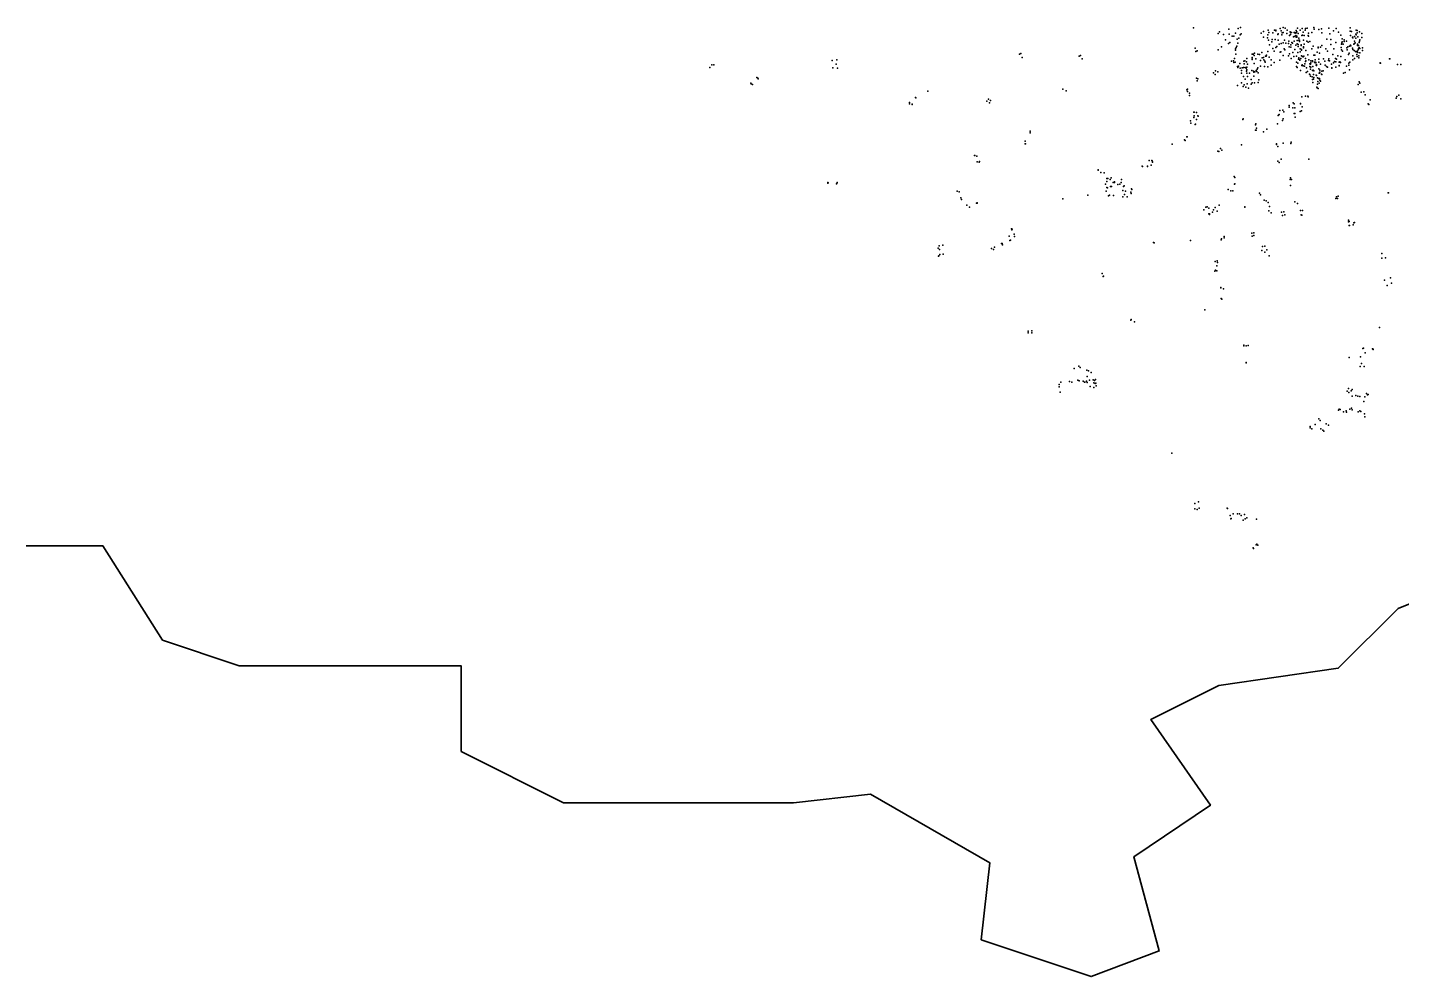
# Model space of a CAD drawing. Header units: millimetres. Extents: x -60275265 to 22802890, y -38578442 to 24337084.
# Drawn here: x -39166881 to -18735878, y -38578442 to -24456304 of the extents above; entities that cross this region are included whole.
import ezdxf

# ---------------------------------------------------------------- set-up
doc = ezdxf.new("R2010")
doc.units = ezdxf.units.MM
doc.header["$MEASUREMENT"] = 0
doc.layers.add('Outline', color=7, linetype='Continuous', true_color=0x000000)
doc.layers.add('particles', color=7, linetype='Continuous', true_color=0x000000)

msp = doc.modelspace()

# ---------------------------------------------------------------- linework, layer by layer
at = {"layer": 'Outline', "color": 3, "lineweight": 35, "true_color": 0x00ff00}
msp.add_lwpolyline([(-16885907, -32335606), (-18787711, -33099869), (-19675413, -33991635), (-21450747, -34246479), (-22464978, -34756179), (-21577393, -36030306), (-22718612, -36794850), (-22338261, -38196316), (-23352492, -38578442), (-24985178, -38030892), (-24858238, -36884047), (-26633572, -35864705), (-27774744, -35992280), (-31198470, -35992280), (-32720158, -35227795), (-32720158, -33953550), (-33480684, -33953550), (-36016838, -33953550), (-37157997, -33571190), (-38045747, -32169724), (-39186859, -32169724)], dxfattribs=at)
at = {"layer": 'particles', "color": 93, "true_color": 0x67d435}
for p in [(-21830378, -24461304), (-21301378, -24483304), (-21164378, -24469304), (-21130378, -24456304), (-20787378, -24515304), (-20720378, -24495304), (-20624378, -24494304), (-20604378, -24507304), (-20603378, -24497304), (-20542378, -24473304), (-20525378, -24504304), (-20496378, -24457304), (-20464378, -24466304), (-20436378, -24496304), (-20303378, -24503304), (-20281378, -24466304), (-20243378, -24497304), (-20211378, -24470304), (-20169378, -24495304), (-20161378, -24469304), (-20137378, -24467304), (-20040378, -24457304), (-20034378, -24479304), (-19965378, -24486304), (-19925378, -24474304), (-19816378, -24467304), (-19747378, -24508304), (-19708378, -24473304), (-19500378, -24512304), (-19497378, -24461304), (-19477378, -24515304), (-19411378, -24494304), (-19394378, -24500304), (-21462378, -24547304), (-21440378, -24522304), (-21382378, -24560304), (-21355378, -24641304), (-21308378, -24695304), (-21298378, -24554304), (-21289378, -24680304), (-21255378, -24587304), (-21228378, -24588304), (-21205378, -24539304), (-21178378, -24630304), (-21167378, -24692304), (-21154378, -24617304), (-21136378, -24567304), (-21119378, -24551304), (-20823378, -24541304), (-20786378, -24599304), (-20729378, -24611304), (-20723378, -24568304), (-20713378, -24645304), (-20706378, -24530304), (-20701378, -24716304), (-20663378, -24671304), (-20658378, -24635304), (-20651378, -24538304), (-20612378, -24634304), (-20577378, -24559304), (-20570378, -24553304), (-20569378, -24645304), (-20553378, -24704304), (-20526378, -24695304), (-20516378, -24567304), (-20512378, -24535304), (-20497378, -24683304), (-20494378, -24532304), (-20475378, -24646304), (-20454378, -24692304), (-20440378, -24547304), (-20415378, -24696304), (-20411378, -24660304), (-20400378, -24574304), (-20391378, -24523304), (-20388378, -24533304), (-20384378, -24561304), (-20383378, -24714304), (-20371378, -24529304), (-20366378, -24682304), (-20358378, -24692304), (-20341378, -24593304), (-20330378, -24531304), (-20330378, -24592304), (-20330378, -24662304), (-20327378, -24530304), (-20319378, -24543304), (-20311378, -24580304), (-20307378, -24578304), (-20306378, -24718304), (-20302378, -24532304), (-20302378, -24537304), (-20302378, -24599304), (-20294378, -24600304), (-20293378, -24587304), (-20290378, -24522304), (-20289378, -24649304), (-20286378, -24702304), (-20271378, -24548304), (-20270378, -24711304), (-20262378, -24644304), (-20261378, -24617304), (-20252378, -24667304), (-20251378, -24645304), (-20230378, -24713304), (-20220378, -24575304), (-20210378, -24570304), (-20196378, -24528304), (-20193378, -24644304), (-20184378, -24577304), (-20183378, -24707304), (-20142378, -24661304), (-20126378, -24673304), (-20124378, -24576304), (-20121378, -24584304), (-20117378, -24541304), (-20101378, -24666304), (-20068378, -24529304), (-19918378, -24536304), (-19844378, -24630304), (-19801378, -24549304), (-19786378, -24709304), (-19785378, -24636304), (-19712378, -24681304), (-19672378, -24525304), (-19640378, -24569304), (-19626378, -24706304), (-19623378, -24684304), (-19617378, -24627304), (-19617378, -24671304), (-19605378, -24704304), (-19589378, -24638304), (-19589378, -24664304), (-19553378, -24661304), (-19495378, -24576304), (-19494378, -24718304), (-19463378, -24601304), (-19459378, -24611304), (-19445378, -24704304), (-19437378, -24693304), (-19435378, -24658304), (-19434378, -24592304), (-19425378, -24684304), (-19417378, -24555304), (-19416378, -24614304), (-19414378, -24556304), (-19410378, -24566304), (-19394378, -24536304), (-19389378, -24707304), (-19384378, -24593304), (-19367378, -24680304), (-19362378, -24658304), (-19359378, -24520304), (-19353378, -24642304), (-19325378, -24547304), (-19325378, -24605304), (-24415378, -24851304), (-24396378, -24845304), (-24378378, -24901304), (-23528378, -24882304), (-23510378, -24871304), (-23482378, -24922304), (-21805378, -24762304), (-21792378, -24815304), (-21772378, -24804304), (-21461378, -24789304), (-21411378, -24745304), (-21220378, -24920304), (-21204378, -24796304), (-21202378, -24775304), (-21198378, -24853304), (-21195378, -24756304), (-21185378, -24732304), (-21035378, -24918304), (-20957378, -24901304), (-20955378, -24913304), (-20954378, -24853304), (-20943378, -24851304), (-20926378, -24871304), (-20921378, -24838304), (-20904378, -24923304), (-20871378, -24852304), (-20847378, -24860304), (-20814378, -24829304), (-20808378, -24907304), (-20788378, -24902304), (-20760378, -24884304), (-20748378, -24883304), (-20743378, -24868304), (-20724378, -24813304), (-20702378, -24899304), (-20648378, -24767304), (-20630378, -24811304), (-20602378, -24754304), (-20588378, -24741304), (-20542378, -24824304), (-20531378, -24819304), (-20497378, -24872304), (-20478378, -24774304), (-20472378, -24791304), (-20414378, -24876304), (-20408378, -24746304), (-20401378, -24850304), (-20379378, -24748304), (-20376378, -24918304), (-20352378, -24830304), (-20335378, -24889304), (-20322378, -24783304), (-20296378, -24881304), (-20277378, -24829304), (-20271378, -24738304), (-20263378, -24907304), (-20244378, -24773304), (-20243378, -24819304), (-20235378, -24916304), (-20228378, -24724304), (-20225378, -24878304), (-20221378, -24784304), (-20221378, -24792304), (-20209378, -24886304), (-20196378, -24887304), (-20196378, -24893304), (-20195378, -24742304), (-20191378, -24758304), (-20187378, -24884304), (-20162378, -24919304), (-20160378, -24801304), (-20128378, -24864304), (-20070378, -24773304), (-20047378, -24735304), (-20037378, -24867304), (-20025378, -24870304), (-19988378, -24826304), (-19976378, -24751304), (-19973378, -24758304), (-19956378, -24837304), (-19941378, -24749304), (-19919378, -24723304), (-19896378, -24923304), (-19861378, -24776304), (-19834378, -24810304), (-19818378, -24921304), (-19759378, -24857304), (-19741378, -24776304), (-19717378, -24916304), (-19681378, -24877304), (-19637378, -24886304), (-19633378, -24754304), (-19626378, -24791304), (-19613378, -24811304), (-19549378, -24758304), (-19542378, -24788304), (-19536378, -24744304), (-19526378, -24859304), (-19514378, -24838304), (-19507378, -24736304), (-19487378, -24731304), (-19463378, -24763304), (-19457378, -24783304), (-19457378, -24879304), (-19442378, -24799304), (-19436378, -24917304), (-19421378, -24813304), (-19409378, -24819304), (-19408378, -24819304), (-19399378, -24860304), (-19396378, -24810304), (-19396378, -24889304), (-19392378, -24725304), (-19386378, -24828304), (-19382378, -24788304), (-19375378, -24722304), (-19375378, -24768304), (-19371378, -24879304), (-19368378, -24908304), (-19367378, -24753304), (-19366378, -24755304), (-19356378, -24832304), (-19355378, -24769304), (-19318378, -24799304), (-19315378, -24757304), (-18915378, -24923304), (-18915378, -24923304), (-18909378, -24922304), (-29018378, -25051304), (-28990378, -25014304), (-28960378, -25014304), (-27200378, -24948304), (-27189378, -25057304), (-27144378, -25001304), (-27130378, -24936304), (-27123378, -25064304), (-21533378, -25129304), (-21499378, -25099304), (-21467378, -25117304), (-21263378, -24958304), (-21234378, -24952304), (-21231378, -24978304), (-21207378, -24971304), (-21174378, -25038304), (-21169378, -25054304), (-21161378, -25033304), (-21138378, -24990304), (-21135378, -25062304), (-21117378, -25094304), (-21104378, -25057304), (-21084378, -25054304), (-21079378, -24958304), (-21074378, -24995304), (-21064378, -24955304), (-21058378, -25053304), (-21044378, -25061304), (-21041378, -25107304), (-21039378, -24966304), (-21036378, -25048304), (-21035378, -25085304), (-21027378, -25003304), (-20959378, -25095304), (-20955378, -24933304), (-20937378, -25106304), (-20930378, -25122304), (-20927378, -24991304), (-20917378, -25118304), (-20896378, -25095304), (-20887378, -25112304), (-20880378, -25078304), (-20872378, -25059304), (-20834378, -24950304), (-20833378, -25030304), (-20782378, -24940304), (-20773378, -25035304), (-20766378, -24960304), (-20763378, -24970304), (-20723378, -25044304), (-20675378, -24937304), (-20675378, -25017304), (-20629378, -24976304), (-20544378, -24942304), (-20298378, -24973304), (-20298378, -24973304), (-20295378, -25035304), (-20289378, -25053304), (-20276378, -24987304), (-20269378, -24929304), (-20252378, -24934304), (-20248378, -24943304), (-20239378, -25098304), (-20216378, -25024304), (-20212378, -25011304), (-20199378, -25028304), (-20178378, -25031304), (-20174378, -24997304), (-20165378, -24964304), (-20160378, -24954304), (-20151378, -25125304), (-20147378, -25056304), (-20134378, -25109304), (-20113378, -24939304), (-20101378, -25037304), (-20098378, -24995304), (-20094378, -25041304), (-20088378, -25002304), (-20087378, -25077304), (-20086378, -24954304), (-20083378, -24984304), (-20082378, -25046304), (-20061378, -24962304), (-20057378, -24953304), (-20057378, -25095304), (-20052378, -25039304), (-20048378, -25091304), (-20039378, -25103304), (-20031378, -24973304), (-20021378, -24982304), (-20020378, -24974304), (-20020378, -24982304), (-20019378, -24939304), (-20011378, -24975304), (-20007378, -25018304), (-19999378, -25006304), (-19999378, -25011304), (-19998378, -25023304), (-19965378, -24971304), (-19963378, -24927304), (-19963378, -25074304), (-19952378, -25122304), (-19950378, -25092304), (-19942378, -25001304), (-19922378, -25106304), (-19899378, -25100304), (-19874378, -24960304), (-19870378, -25019304), (-19852378, -25039304), (-19834378, -25049304), (-19821378, -24947304), (-19806378, -24951304), (-19779378, -25004304), (-19772378, -25058304), (-19771378, -25061304), (-19745378, -24981304), (-19733378, -24963304), (-19714378, -24969304), (-19711378, -25045304), (-19700378, -24930304), (-19663378, -25021304), (-19662378, -24970304), (-19661378, -25029304), (-19651378, -24965304), (-19649378, -24972304), (-19643378, -24976304), (-19575378, -24938304), (-19572378, -25125304), (-19556378, -25033304), (-19520378, -25019304), (-19518378, -24986304), (-19508378, -25088304), (-19503378, -24970304), (-19459378, -24938304), (-19054378, -24980304), (-19051378, -24986304), (-19050378, -24986304), (-18793378, -25006304), (-18744378, -25006304), (-28409378, -25283304), (-28406378, -25293304), (-28387378, -25303304), (-28323378, -25202304), (-28305378, -25212304), (-28302378, -25222304), (-21783378, -25211304), (-21774378, -25250304), (-21765378, -25220304), (-21504378, -25154304), (-21174378, -25319304), (-21172378, -25320304), (-21116378, -25279304), (-21113378, -25137304), (-21091378, -25333304), (-21085378, -25188304), (-21077378, -25310304), (-21060378, -25223304), (-21037378, -25138304), (-21030378, -25294304), (-21026378, -25186304), (-20997378, -25136304), (-20972378, -25300304), (-20971378, -25231304), (-20958378, -25280304), (-20931378, -25180304), (-20924378, -25279304), (-20867378, -25273304), (-20865378, -25131304), (-20857378, -25236304), (-20106378, -25152304), (-20100378, -25154304), (-20098378, -25157304), (-20091378, -25181304), (-20062378, -25191304), (-20058378, -25231304), (-20056378, -25275304), (-20045378, -25157304), (-20044378, -25225304), (-20041378, -25199304), (-20007378, -25166304), (-20000378, -25170304), (-19987378, -25298304), (-19985378, -25207304), (-19978378, -25259304), (-19971378, -25213304), (-19961378, -25138304), (-19958378, -25283304), (-19957378, -25215304), (-19956378, -25137304), (-19952378, -25239304), (-19940378, -25257304), (-19924378, -25153304), (-19922378, -25155304), (-19596378, -25136304), (-19382378, -25305304), (-19364378, -25265304), (-19354378, -25283304), (-25961378, -25500304), (-25956378, -25502304), (-25781378, -25403304), (-25781378, -25403304), (-25779378, -25406304), (-24878378, -25522304), (-23773378, -25372304), (-23722378, -25398304), (-21930378, -25385304), (-21920378, -25375304), (-21917378, -25410304), (-21889378, -25432304), (-21889378, -25469304), (-21889378, -25469304), (-21049378, -25342304), (-21010378, -25357304), (-20220378, -25488304), (-20163378, -25479304), (-20127378, -25480304), (-20126378, -25490304), (-19997378, -25346304), (-19990378, -25356304), (-19977378, -25362304), (-19337378, -25418304), (-19295378, -25416304), (-19276378, -25458304), (-19204378, -25534304), (-18815378, -25510304), (-18806378, -25482304), (-18775378, -25465304), (-18746378, -25519304), (-26051378, -25573304), (-26051378, -25592304), (-26010378, -25596304), (-26010378, -25600304), (-24902378, -25552304), (-24863378, -25576304), (-24846378, -25541304), (-21824378, -25717304), (-21820378, -25716304), (-21782378, -25723304), (-20543378, -25690304), (-20502378, -25688304), (-20483378, -25710304), (-20408378, -25616304), (-20405378, -25641304), (-20350378, -25653304), (-20348378, -25576304), (-20331378, -25737304), (-20330378, -25590304), (-20324378, -25735304), (-20320378, -25653304), (-20241378, -25705304), (-20238378, -25586304), (-20238378, -25593304), (-20222378, -25696304), (-20215378, -25635304), (-19232378, -25591304), (-19221378, -25600304), (-21873378, -25847304), (-21867378, -25880304), (-21826378, -25794304), (-21818378, -25770304), (-21802378, -25901304), (-21801378, -25894304), (-21783378, -25826304), (-21763378, -25770304), (-21760378, -25778304), (-21094378, -25826304), (-21089378, -25816304), (-20905378, -25904304), (-20904378, -25889304), (-20580378, -25889304), (-20568378, -25765304), (-20564378, -25760304), (-20560378, -25754304), (-20557378, -25752304), (-20505378, -25842304), (-20497378, -25817304), (-20319378, -25789304), (-24334378, -26146304), (-24259378, -26026304), (-24258378, -25998304), (-24256378, -26001304), (-21964378, -26129304), (-21951378, -26139304), (-21930378, -26081304), (-21925378, -26083304), (-20909378, -25983304), (-20895378, -25986304), (-20893378, -25955304), (-20786378, -26010304), (-20740378, -25971304), (-24331378, -26188304), (-24328378, -26189304), (-22146378, -26194304), (-21465378, -26296304), (-21451378, -26304304), (-21428378, -26257304), (-21408378, -26283304), (-21116378, -26204304), (-20596378, -26198304), (-20592378, -26188304), (-20574378, -26228304), (-20495378, -26177304), (-20383378, -26184304), (-20377378, -26164304), (-25084378, -26361304), (-25079378, -26359304), (-25051378, -26371304), (-25047378, -26453304), (-25016378, -26458304), (-25009378, -26449304), (-22591378, -26520304), (-22589378, -26523304), (-22589378, -26525304), (-22515378, -26522304), (-22512378, -26524304), (-22490378, -26434304), (-22489378, -26434304), (-22459378, -26504304), (-22448378, -26438304), (-22444378, -26439304), (-22438378, -26455304), (-22437378, -26458304), (-20573378, -26445304), (-20557378, -26464304), (-20526378, -26416304), (-20115378, -26414304), (-20115378, -26417304), (-27129378, -26763304), (-23244378, -26576304), (-23244378, -26577304), (-23207378, -26616304), (-23158378, -26620304), (-23157378, -26619304), (-23117378, -26704304), (-23116378, -26750304), (-23103378, -26702304), (-23066378, -26719304), (-23053378, -26694304), (-23023378, -26762304), (-23002378, -26751304), (-23002378, -26764304), (-22902378, -26762304), (-22897378, -26719304), (-21222378, -26674304), (-21222378, -26674304), (-21213378, -26691304), (-20389378, -26718304), (-20388378, -26695304), (-20372378, -26720304), (-27266378, -26773304), (-27264378, -26765304), (-27259378, -26767304), (-27136378, -26781304), (-27129378, -26767304), (-25342378, -26890304), (-25314378, -26904304), (-23401378, -26949304), (-23401378, -26951304), (-23401378, -26951304), (-23135378, -26786304), (-23127378, -26891304), (-23117378, -26837304), (-23108378, -26841304), (-23091378, -26961304), (-23079378, -26952304), (-23062378, -26821304), (-23047378, -26824304), (-23019378, -26957304), (-22956378, -26795304), (-22924378, -26790304), (-22881378, -26884304), (-22868378, -26822304), (-22861378, -26814304), (-22853378, -26941304), (-22839378, -26890304), (-22761378, -26909304), (-22757378, -26925304), (-22751378, -26855304), (-22747378, -26865304), (-21313378, -26866304), (-21313378, -26866304), (-21272378, -26888304), (-21243378, -26888304), (-21219378, -26787304), (-21216378, -26785304), (-20849378, -26924304), (-20849378, -26924304), (-20832378, -26948304), (-20386378, -26808304), (-20385378, -26808304), (-19678378, -26965304), (-18934378, -26915304), (-18929378, -26918304), (-25288378, -26993304), (-25276378, -27016304), (-25200378, -27099304), (-25160378, -27130304), (-25160378, -27130304), (-25057378, -27072304), (-25044378, -27067304), (-25043378, -27069304), (-23774378, -27004304), (-23770378, -27005304), (-23770378, -27005304), (-22878378, -26975304), (-22815378, -26977304), (-21673378, -27170304), (-21646378, -27131304), (-21625378, -27123304), (-21601378, -27146304), (-21529378, -27169304), (-21506378, -27136304), (-21449378, -27099304), (-21067378, -27126304), (-21067378, -27126304), (-21065378, -27128304), (-20777378, -27024304), (-20746378, -27035304), (-20717378, -27061304), (-20700378, -27120304), (-20321378, -27050304), (-20320378, -27050304), (-20283378, -27076304), (-19713378, -26999304), (-19701378, -26975304), (-19685378, -27001304), (-21601378, -27231304), (-21593378, -27230304), (-21591378, -27238304), (-21548378, -27206304), (-21478378, -27190304), (-20710378, -27186304), (-20674378, -27215304), (-20673378, -27215304), (-20518378, -27202304), (-20504378, -27255304), (-20483378, -27199304), (-20472378, -27246304), (-20237378, -27181304), (-20228378, -27244304), (-20220378, -27251304), (-20206378, -27178304), (-19522378, -27321304), (-19522378, -27346304), (-19516378, -27342304), (-19443378, -27361304), (-19436378, -27357304), (-24569378, -27561304), (-24533378, -27450304), (-24530378, -27469304), (-24523378, -27459304), (-24493378, -27532304), (-24488378, -27565304), (-21374378, -27566304), (-20963378, -27516304), (-20958378, -27563304), (-20932378, -27510304), (-20932378, -27550304), (-19515378, -27401304), (-19515378, -27401304), (-19511378, -27402304), (-19456378, -27392304), (-25627378, -27740304), (-25610378, -27704304), (-25606378, -27758304), (-25555378, -27696304), (-24833378, -27745304), (-24832378, -27747304), (-24802378, -27758304), (-24787378, -27724304), (-24685378, -27669304), (-24674378, -27673304), (-24667378, -27690304), (-24562378, -27624304), (-24552378, -27620304), (-22424378, -27657304), (-22424378, -27657304), (-22414378, -27662304), (-21874378, -27624304), (-21419378, -27614304), (-21413378, -27601304), (-21371378, -27588304), (-20813378, -27777304), (-20804378, -27716304), (-20770378, -27710304), (-20737378, -27764304), (-25619378, -27858304), (-25614378, -27856304), (-25602378, -27833304), (-25553378, -27830304), (-25552378, -27830304), (-21505378, -27936304), (-21475378, -27929304), (-21471378, -27951304), (-20769378, -27798304), (-20704378, -27855304), (-20704378, -27855304), (-19028378, -27890304), (-19027378, -27817304), (-18972378, -27883304), (-23185378, -28115304), (-23172378, -28164304), (-23169378, -28159304), (-21509378, -28080304), (-21503378, -28065304), (-21484378, -28003304), (-21483378, -28079304), (-18899378, -28181304), (-21423378, -28327304), (-21421378, -28329304), (-21385378, -28343304), (-18990378, -28217304), (-18951378, -28295304), (-18885378, -28259304), (-21417378, -28490304), (-21405378, -28497304), (-22756378, -28803304), (-21662378, -28657304), (-21661378, -28657304), (-24287378, -28975304), (-24286378, -28999304), (-24233378, -28971304), (-24232378, -28999304), (-22758378, -28809304), (-22706378, -28838304), (-19063378, -28920304), (-21082378, -29193304), (-21081378, -29184304), (-21044378, -29195304), (-21018378, -29188304), (-19516378, -29366304), (-19513378, -29368304), (-19513378, -29369304), (-19347378, -29359304), (-19346378, -29358304), (-19346378, -29358304), (-19310378, -29235304), (-19303378, -29230304), (-19276378, -29298304), (-19167378, -29240304), (-19158378, -29243304), (-19155378, -29247304), (-23605378, -29532304), (-23535378, -29498304), (-23514378, -29514304), (-23413378, -29557304), (-23392378, -29565304), (-23352378, -29591304), (-21045378, -29440304), (-21045378, -29444304), (-21045378, -29445304), (-19352378, -29500304), (-19351378, -29501304), (-19330378, -29457304), (-19293378, -29500304), (-23828378, -29771304), (-23827378, -29801304), (-23799378, -29733304), (-23671378, -29725304), (-23640378, -29735304), (-23550378, -29706304), (-23530378, -29714304), (-23471378, -29720304), (-23447378, -29735304), (-23446378, -29732304), (-23422378, -29718304), (-23409378, -29738304), (-23408378, -29652304), (-23377378, -29706304), (-23363378, -29799304), (-23322378, -29698304), (-23312378, -29813304), (-23310378, -29744304), (-23299378, -29710304), (-23292378, -29754304), (-23288378, -29694304), (-23280378, -29748304), (-23275378, -29787304), (-19526378, -29828304), (-23809378, -29882304), (-23809378, -29882304), (-19546378, -29869304), (-19519378, -29888304), (-19483378, -29865304), (-19471378, -29940304), (-19469378, -29844304), (-19414378, -29932304), (-19383378, -29943304), (-19357378, -29947304), (-19297378, -30024304), (-19281378, -29952304), (-19257378, -29905304), (-19239378, -29920304), (-19233378, -29917304), (-19672378, -30150304), (-19662378, -30136304), (-19646378, -30139304), (-19599378, -30173304), (-19598378, -30174304), (-19559378, -30160304), (-19552378, -30181304), (-19503378, -30136304), (-19477378, -30122304), (-19468378, -30144304), (-19378378, -30174304), (-19357378, -30159304), (-19339378, -30168304), (-19285378, -30203304), (-20095378, -30413304), (-20093378, -30395304), (-20071378, -30426304), (-20021378, -30363304), (-19963378, -30278304), (-19946378, -30306304), (-19935378, -30430304), (-19855378, -30356304), (-19821378, -30376304), (-19283378, -30251304), (-19904378, -30449304), (-19891378, -30463304), (-22149378, -30791304), (-22149378, -30792304), (-21808378, -31541304), (-21807378, -31617304), (-21772378, -31629304), (-21753378, -31514304), (-21752378, -31514304), (-21743378, -31610304), (-21329378, -31609304), (-21329378, -31609304), (-21324378, -31614304), (-21282378, -31717304), (-21272378, -31766304), (-21270378, -31765304), (-21241378, -31692304), (-21175378, -31694304), (-21145378, -31695304), (-21122378, -31718304), (-21088378, -31787304), (-21069378, -31703304), (-21062378, -31769304), (-21037378, -31755304), (-20894378, -31774304), (-20893378, -31773304), (-20893378, -31774304), (-20940378, -32198304), (-20936378, -32207304), (-20895378, -32152304), (-20889378, -32144304), (-20872378, -32157304)]:
    msp.add_point(p, dxfattribs=at)

doc.saveas('drawing.dxf')
